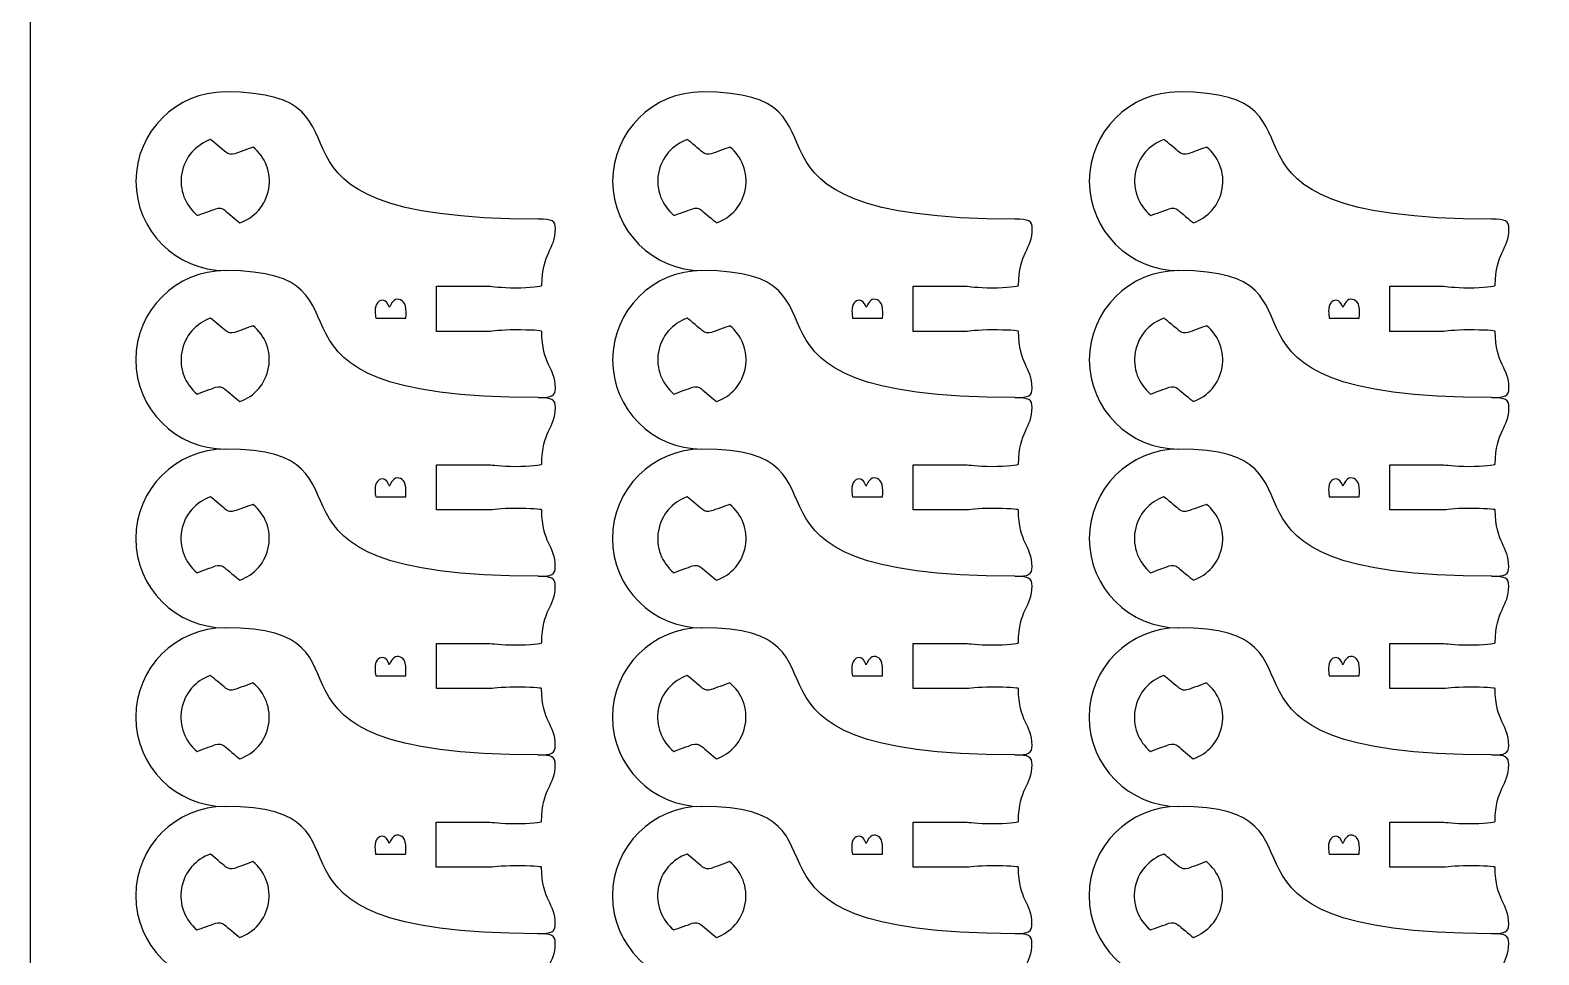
# Model space of a CAD drawing. Extents: x 0 to 300, y 0 to 300.
# Drawn here: x 0 to 100.2, y 53.7 to 115.2 of the extents above; entities that cross this region are included whole.
import ezdxf

# ---------------------------------------------------------------- set-up
doc = ezdxf.new("R2010")
doc.units = 0
doc.header["$MEASUREMENT"] = 0
doc.layers.add('DEFAULT', color=7, linetype='CONTINUOUS')

msp = doc.modelspace()

# ---------------------------------------------------------------- linework, layer by layer
at = {"layer": 'DEFAULT', "color": 1}
for points, knots in [([(295, 0.1), (198.33, 0.1), (101.67, 0.1), (5, 0.1), (2.25, 0.1), (0, 2.35), (0, 5.1), (0, 101.77), (0, 198.43), (0, 295.1), (0, 297.85), (2.25, 300.1), (5, 300.1), (101.67, 300.1), (198.33, 300.1), (295, 300.1), (297.75, 300.1), (300, 297.85), (300, 295.1), (300, 198.43), (300, 101.77), (300, 5.1), (300, 2.35), (297.75, 0.1), (295, 0.1)], [0, 0, 0, 0, 822.047, 822.047, 822.047, 823.047, 823.047, 823.047, 1645.094, 1645.094, 1645.094, 1646.094, 1646.094, 1646.094, 2468.141, 2468.141, 2468.141, 2469.141, 2469.141, 2469.141, 3291.188, 3291.188, 3291.188, 3292.188, 3292.188, 3292.188, 3292.188]), ([(33.75, 90.74), (34.67, 90.74), (34.9, 90.86), (34.9, 91.38), (34.9, 92.77), (33.99, 92.93), (33.99, 95.14), (33.99, 95.2), (33.21, 95.24), (32.25, 95.24), (31.27, 95.24), (30.67, 95.14), (30.49, 95.14), (29.33, 95.14), (28.16, 95.14), (26.99, 95.14), (26.99, 96.15), (26.99, 97.15), (26.99, 98.15), (26.99, 98.15), (29.62, 98.14), (30.49, 98.14), (30.67, 98.14), (31.28, 98.04), (32.25, 98.04), (33.21, 98.04), (33.98, 98.13), (34, 98.19), (34, 100.4), (34.9, 100.56), (34.9, 101.96), (34.9, 102.48), (34.68, 102.6), (33.76, 102.6), (12.48, 102.6), (24.39, 111.05), (12.96, 111.05), (9.69, 111.06), (7.03, 108.39), (7.03, 105.12), (7.02, 101.85), (9.69, 99.18), (12.96, 99.18)], [0, 0, 0, 0, 1, 1, 1, 2, 2, 2, 3, 3, 3, 4, 4, 4, 13.92, 13.92, 13.92, 22.43, 22.43, 22.43, 23.43, 23.43, 23.43, 24.43, 24.43, 24.43, 25.43, 25.43, 25.43, 26.43, 26.43, 26.43, 27.43, 27.43, 27.43, 28.43, 28.43, 28.43, 29.43, 29.43, 29.43, 30.43, 30.43, 30.43, 30.43]), ([(65.43, 90.74), (66.35, 90.74), (66.57, 90.86), (66.57, 91.38), (66.57, 92.77), (65.67, 92.93), (65.67, 95.14), (65.67, 95.2), (64.89, 95.24), (63.92, 95.24), (62.95, 95.24), (62.34, 95.14), (62.17, 95.14), (61, 95.14), (59.83, 95.14), (58.67, 95.14), (58.67, 96.15), (58.67, 97.15), (58.67, 98.15), (58.67, 98.15), (61.29, 98.14), (62.17, 98.14), (62.34, 98.14), (62.95, 98.04), (63.92, 98.04), (64.88, 98.04), (65.66, 98.13), (65.67, 98.19), (65.67, 100.4), (66.58, 100.56), (66.58, 101.96), (66.58, 102.48), (66.35, 102.6), (65.43, 102.6), (44.16, 102.6), (56.06, 111.05), (44.64, 111.05), (41.36, 111.06), (38.7, 108.39), (38.7, 105.12), (38.7, 101.85), (41.36, 99.18), (44.63, 99.18)], [0, 0, 0, 0, 1, 1, 1, 2, 2, 2, 3, 3, 3, 4, 4, 4, 13.92, 13.92, 13.92, 22.43, 22.43, 22.43, 23.43, 23.43, 23.43, 24.43, 24.43, 24.43, 25.43, 25.43, 25.43, 26.43, 26.43, 26.43, 27.43, 27.43, 27.43, 28.43, 28.43, 28.43, 29.43, 29.43, 29.43, 30.43, 30.43, 30.43, 30.43]), ([(97.1, 90.74), (98.02, 90.74), (98.25, 90.86), (98.25, 91.38), (98.25, 92.77), (97.34, 92.93), (97.34, 95.14), (97.34, 95.2), (96.56, 95.24), (95.59, 95.24), (94.62, 95.24), (94.02, 95.14), (93.84, 95.14), (92.67, 95.14), (91.51, 95.14), (90.34, 95.14), (90.34, 96.15), (90.34, 97.15), (90.34, 98.15), (90.34, 98.15), (92.97, 98.14), (93.84, 98.14), (94.02, 98.14), (94.63, 98.04), (95.59, 98.04), (96.55, 98.04), (97.33, 98.13), (97.34, 98.19), (97.34, 100.4), (98.25, 100.56), (98.25, 101.96), (98.25, 102.48), (98.03, 102.6), (97.1, 102.6), (75.83, 102.6), (87.73, 111.05), (76.31, 111.05), (73.04, 111.06), (70.37, 108.39), (70.37, 105.12), (70.37, 101.85), (73.04, 99.18), (76.31, 99.18)], [0, 0, 0, 0, 1, 1, 1, 2, 2, 2, 3, 3, 3, 4, 4, 4, 13.92, 13.92, 13.92, 22.43, 22.43, 22.43, 23.43, 23.43, 23.43, 24.43, 24.43, 24.43, 25.43, 25.43, 25.43, 26.43, 26.43, 26.43, 27.43, 27.43, 27.43, 28.43, 28.43, 28.43, 29.43, 29.43, 29.43, 30.43, 30.43, 30.43, 30.43]), ([(15.85, 104.61), (15.66, 103.53), (14.9, 102.69), (13.93, 102.35), (13.7, 102.54), (13.12, 103.02), (12.93, 103.19), (12.76, 103.33), (12.53, 103.36), (12.33, 103.29), (12.09, 103.2), (11.37, 102.94), (11.1, 102.85), (10.31, 103.5), (9.88, 104.55), (10.07, 105.63), (10.26, 106.71), (11.02, 107.55), (11.99, 107.89), (12.21, 107.7), (12.8, 107.21), (12.99, 107.05), (13.16, 106.91), (13.39, 106.87), (13.59, 106.94), (13.83, 107.03), (14.54, 107.29), (14.81, 107.39), (15.61, 106.74), (16.04, 105.69), (15.85, 104.61)], [1, 1, 1, 1, 2, 2, 2, 3, 3, 3, 4, 4, 4, 5, 5, 5, 6, 6, 6, 7, 7, 7, 8, 8, 8, 9, 9, 9, 10, 10, 10, 11, 11, 11, 11]), ([(47.52, 104.61), (47.33, 103.53), (46.57, 102.69), (45.6, 102.35), (45.38, 102.54), (44.8, 103.02), (44.6, 103.19), (44.44, 103.33), (44.21, 103.36), (44, 103.29), (43.76, 103.2), (43.04, 102.94), (42.77, 102.85), (41.98, 103.5), (41.55, 104.55), (41.74, 105.63), (41.93, 106.71), (42.7, 107.55), (43.67, 107.89), (43.89, 107.7), (44.47, 107.21), (44.67, 107.05), (44.83, 106.91), (45.06, 106.87), (45.27, 106.94), (45.51, 107.03), (46.21, 107.29), (46.49, 107.39), (47.29, 106.74), (47.72, 105.69), (47.52, 104.61)], [1, 1, 1, 1, 2, 2, 2, 3, 3, 3, 4, 4, 4, 5, 5, 5, 6, 6, 6, 7, 7, 7, 8, 8, 8, 9, 9, 9, 10, 10, 10, 11, 11, 11, 11]), ([(79.2, 104.61), (79.01, 103.53), (78.25, 102.69), (77.28, 102.35), (77.05, 102.54), (76.47, 103.02), (76.28, 103.19), (76.11, 103.33), (75.88, 103.36), (75.68, 103.29), (75.44, 103.2), (74.72, 102.94), (74.45, 102.85), (73.66, 103.5), (73.23, 104.55), (73.42, 105.63), (73.61, 106.71), (74.37, 107.55), (75.34, 107.89), (75.56, 107.7), (76.15, 107.21), (76.34, 107.05), (76.51, 106.91), (76.74, 106.87), (76.94, 106.94), (77.18, 107.03), (77.89, 107.29), (78.16, 107.39), (78.96, 106.74), (79.39, 105.69), (79.2, 104.61)], [1, 1, 1, 1, 2, 2, 2, 3, 3, 3, 4, 4, 4, 5, 5, 5, 6, 6, 6, 7, 7, 7, 8, 8, 8, 9, 9, 9, 10, 10, 10, 11, 11, 11, 11]), ([(33.75, 78.87), (34.67, 78.87), (34.89, 78.99), (34.89, 79.51), (34.89, 80.9), (33.99, 81.07), (33.99, 83.28), (33.99, 83.33), (33.21, 83.38), (32.24, 83.38), (31.27, 83.38), (30.66, 83.28), (30.49, 83.28), (29.32, 83.28), (28.16, 83.28), (26.99, 83.28), (26.99, 84.28), (26.99, 85.28), (26.99, 86.28), (26.99, 86.28), (29.61, 86.28), (30.49, 86.28), (30.66, 86.28), (31.28, 86.18), (32.24, 86.17), (33.2, 86.18), (33.98, 86.27), (33.99, 86.33), (33.99, 88.53), (34.9, 88.7), (34.9, 90.09), (34.9, 90.61), (34.67, 90.74), (33.75, 90.74), (12.48, 90.74), (24.38, 99.18), (12.96, 99.18), (9.69, 99.19), (7.02, 96.52), (7.02, 93.25), (7.02, 89.98), (9.69, 87.32), (12.96, 87.32)], [0, 0, 0, 0, 1, 1, 1, 2, 2, 2, 3, 3, 3, 4, 4, 4, 13.92, 13.92, 13.92, 22.43, 22.43, 22.43, 23.43, 23.43, 23.43, 24.43, 24.43, 24.43, 25.43, 25.43, 25.43, 26.43, 26.43, 26.43, 27.43, 27.43, 27.43, 28.43, 28.43, 28.43, 29.43, 29.43, 29.43, 30.43, 30.43, 30.43, 30.43]), ([(65.42, 78.87), (66.34, 78.87), (66.57, 78.99), (66.57, 79.51), (66.57, 80.9), (65.66, 81.07), (65.66, 83.28), (65.66, 83.33), (64.88, 83.38), (63.92, 83.38), (62.94, 83.38), (62.34, 83.28), (62.16, 83.28), (61, 83.28), (59.83, 83.28), (58.66, 83.28), (58.66, 84.28), (58.66, 85.28), (58.66, 86.28), (58.66, 86.28), (61.29, 86.28), (62.16, 86.28), (62.34, 86.28), (62.95, 86.18), (63.92, 86.17), (64.88, 86.18), (65.66, 86.27), (65.67, 86.33), (65.67, 88.53), (66.57, 88.7), (66.57, 90.09), (66.57, 90.61), (66.35, 90.74), (65.43, 90.74), (44.15, 90.74), (56.06, 99.18), (44.63, 99.18), (41.36, 99.19), (38.7, 96.52), (38.7, 93.25), (38.69, 89.98), (41.36, 87.32), (44.63, 87.32)], [0, 0, 0, 0, 1, 1, 1, 2, 2, 2, 3, 3, 3, 4, 4, 4, 13.92, 13.92, 13.92, 22.43, 22.43, 22.43, 23.43, 23.43, 23.43, 24.43, 24.43, 24.43, 25.43, 25.43, 25.43, 26.43, 26.43, 26.43, 27.43, 27.43, 27.43, 28.43, 28.43, 28.43, 29.43, 29.43, 29.43, 30.43, 30.43, 30.43, 30.43]), ([(97.1, 78.87), (98.02, 78.87), (98.24, 78.99), (98.24, 79.51), (98.24, 80.9), (97.34, 81.07), (97.34, 83.28), (97.34, 83.33), (96.56, 83.38), (95.59, 83.38), (94.62, 83.38), (94.01, 83.28), (93.84, 83.28), (92.67, 83.28), (91.5, 83.28), (90.34, 83.28), (90.34, 84.28), (90.34, 85.28), (90.34, 86.28), (90.34, 86.28), (92.96, 86.28), (93.84, 86.28), (94.01, 86.28), (94.62, 86.18), (95.59, 86.17), (96.55, 86.18), (97.33, 86.27), (97.34, 86.33), (97.34, 88.53), (98.25, 88.7), (98.25, 90.09), (98.25, 90.61), (98.02, 90.74), (97.1, 90.74), (75.83, 90.74), (87.73, 99.18), (76.31, 99.18), (73.03, 99.19), (70.37, 96.52), (70.37, 93.25), (70.37, 89.98), (73.03, 87.32), (76.3, 87.32)], [0, 0, 0, 0, 1, 1, 1, 2, 2, 2, 3, 3, 3, 4, 4, 4, 13.92, 13.92, 13.92, 22.43, 22.43, 22.43, 23.43, 23.43, 23.43, 24.43, 24.43, 24.43, 25.43, 25.43, 25.43, 26.43, 26.43, 26.43, 27.43, 27.43, 27.43, 28.43, 28.43, 28.43, 29.43, 29.43, 29.43, 30.43, 30.43, 30.43, 30.43]), ([(15.84, 92.74), (15.65, 91.66), (14.9, 90.82), (13.93, 90.48), (13.7, 90.67), (13.12, 91.15), (12.92, 91.32), (12.76, 91.46), (12.53, 91.5), (12.32, 91.43), (12.08, 91.33), (11.36, 91.08), (11.09, 90.98), (10.3, 91.63), (9.88, 92.68), (10.07, 93.76), (10.26, 94.85), (11.02, 95.68), (11.99, 96.02), (12.21, 95.83), (12.79, 95.35), (12.99, 95.18), (13.15, 95.04), (13.38, 95), (13.59, 95.07), (13.83, 95.16), (14.53, 95.42), (14.81, 95.52), (15.61, 94.87), (16.04, 93.82), (15.84, 92.74)], [1, 1, 1, 1, 2, 2, 2, 3, 3, 3, 4, 4, 4, 5, 5, 5, 6, 6, 6, 7, 7, 7, 8, 8, 8, 9, 9, 9, 10, 10, 10, 11, 11, 11, 11]), ([(47.52, 92.74), (47.33, 91.66), (46.57, 90.82), (45.6, 90.48), (45.37, 90.67), (44.79, 91.15), (44.6, 91.32), (44.43, 91.46), (44.2, 91.5), (44, 91.43), (43.76, 91.33), (43.04, 91.08), (42.77, 90.98), (41.98, 91.63), (41.55, 92.68), (41.74, 93.76), (41.93, 94.85), (42.69, 95.68), (43.66, 96.02), (43.89, 95.83), (44.47, 95.35), (44.66, 95.18), (44.83, 95.04), (45.06, 95), (45.26, 95.07), (45.5, 95.16), (46.21, 95.42), (46.49, 95.52), (47.28, 94.87), (47.71, 93.82), (47.52, 92.74)], [1, 1, 1, 1, 2, 2, 2, 3, 3, 3, 4, 4, 4, 5, 5, 5, 6, 6, 6, 7, 7, 7, 8, 8, 8, 9, 9, 9, 10, 10, 10, 11, 11, 11, 11]), ([(79.19, 92.74), (79, 91.66), (78.24, 90.82), (77.27, 90.48), (77.05, 90.67), (76.47, 91.15), (76.27, 91.32), (76.11, 91.46), (75.88, 91.5), (75.67, 91.43), (75.43, 91.33), (74.71, 91.08), (74.44, 90.98), (73.65, 91.63), (73.22, 92.68), (73.42, 93.76), (73.61, 94.85), (74.37, 95.68), (75.34, 96.02), (75.56, 95.83), (76.14, 95.35), (76.34, 95.18), (76.5, 95.04), (76.73, 95), (76.94, 95.07), (77.18, 95.16), (77.88, 95.42), (78.16, 95.52), (78.96, 94.87), (79.39, 93.82), (79.19, 92.74)], [1, 1, 1, 1, 2, 2, 2, 3, 3, 3, 4, 4, 4, 5, 5, 5, 6, 6, 6, 7, 7, 7, 8, 8, 8, 9, 9, 9, 10, 10, 10, 11, 11, 11, 11]), ([(33.74, 67), (34.67, 67), (34.89, 67.12), (34.89, 67.64), (34.89, 69.04), (33.98, 69.2), (33.98, 71.41), (33.98, 71.46), (33.2, 71.51), (32.24, 71.51), (31.26, 71.51), (30.66, 71.41), (30.48, 71.41), (29.32, 71.41), (28.15, 71.41), (26.99, 71.41), (26.99, 72.41), (26.99, 73.41), (26.99, 74.41), (26.99, 74.41), (29.61, 74.41), (30.48, 74.41), (30.66, 74.41), (31.27, 74.31), (32.24, 74.31), (33.2, 74.31), (33.98, 74.4), (33.99, 74.46), (33.99, 76.67), (34.89, 76.83), (34.89, 78.22), (34.89, 78.74), (34.67, 78.87), (33.75, 78.87), (12.48, 78.87), (24.38, 87.31), (12.96, 87.32), (9.68, 87.32), (7.02, 84.66), (7.02, 81.38), (7.01, 78.11), (9.68, 75.45), (12.95, 75.45)], [0, 0, 0, 0, 1, 1, 1, 2, 2, 2, 3, 3, 3, 4, 4, 4, 13.92, 13.92, 13.92, 22.43, 22.43, 22.43, 23.43, 23.43, 23.43, 24.43, 24.43, 24.43, 25.43, 25.43, 25.43, 26.43, 26.43, 26.43, 27.43, 27.43, 27.43, 28.43, 28.43, 28.43, 29.43, 29.43, 29.43, 30.43, 30.43, 30.43, 30.43]), ([(65.42, 67), (66.34, 67), (66.57, 67.12), (66.57, 67.64), (66.57, 69.04), (65.66, 69.2), (65.66, 71.41), (65.66, 71.46), (64.88, 71.51), (63.91, 71.51), (62.94, 71.51), (62.34, 71.41), (62.16, 71.41), (60.99, 71.41), (59.83, 71.41), (58.66, 71.41), (58.66, 72.41), (58.66, 73.41), (58.66, 74.41), (58.66, 74.41), (61.28, 74.41), (62.16, 74.41), (62.34, 74.41), (62.95, 74.31), (63.91, 74.31), (64.87, 74.31), (65.65, 74.4), (65.66, 74.46), (65.66, 76.67), (66.57, 76.83), (66.57, 78.22), (66.57, 78.74), (66.34, 78.87), (65.42, 78.87), (44.15, 78.87), (56.05, 87.31), (44.63, 87.32), (41.36, 87.32), (38.69, 84.66), (38.69, 81.38), (38.69, 78.11), (41.36, 75.45), (44.63, 75.45)], [0, 0, 0, 0, 1, 1, 1, 2, 2, 2, 3, 3, 3, 4, 4, 4, 13.92, 13.92, 13.92, 22.43, 22.43, 22.43, 23.43, 23.43, 23.43, 24.43, 24.43, 24.43, 25.43, 25.43, 25.43, 26.43, 26.43, 26.43, 27.43, 27.43, 27.43, 28.43, 28.43, 28.43, 29.43, 29.43, 29.43, 30.43, 30.43, 30.43, 30.43]), ([(97.09, 67), (98.01, 67), (98.24, 67.12), (98.24, 67.64), (98.24, 69.04), (97.33, 69.2), (97.33, 71.41), (97.33, 71.46), (96.55, 71.51), (95.59, 71.51), (94.61, 71.51), (94.01, 71.41), (93.83, 71.41), (92.67, 71.41), (91.5, 71.41), (90.33, 71.41), (90.33, 72.41), (90.33, 73.41), (90.33, 74.41), (90.33, 74.41), (92.96, 74.41), (93.83, 74.41), (94.01, 74.41), (94.62, 74.31), (95.59, 74.31), (96.55, 74.31), (97.33, 74.4), (97.34, 74.46), (97.34, 76.67), (98.24, 76.83), (98.24, 78.22), (98.24, 78.74), (98.02, 78.87), (97.1, 78.87), (75.82, 78.87), (87.73, 87.31), (76.3, 87.32), (73.03, 87.32), (70.37, 84.66), (70.37, 81.38), (70.36, 78.11), (73.03, 75.45), (76.3, 75.45)], [0, 0, 0, 0, 1, 1, 1, 2, 2, 2, 3, 3, 3, 4, 4, 4, 13.92, 13.92, 13.92, 22.43, 22.43, 22.43, 23.43, 23.43, 23.43, 24.43, 24.43, 24.43, 25.43, 25.43, 25.43, 26.43, 26.43, 26.43, 27.43, 27.43, 27.43, 28.43, 28.43, 28.43, 29.43, 29.43, 29.43, 30.43, 30.43, 30.43, 30.43]), ([(15.84, 80.87), (15.65, 79.79), (14.89, 78.95), (13.92, 78.61), (13.7, 78.8), (13.11, 79.29), (12.92, 79.45), (12.75, 79.59), (12.52, 79.63), (12.32, 79.56), (12.08, 79.47), (11.36, 79.21), (11.09, 79.11), (10.3, 79.76), (9.87, 80.81), (10.06, 81.89), (10.25, 82.98), (11.02, 83.82), (11.99, 84.15), (12.21, 83.97), (12.79, 83.48), (12.98, 83.31), (13.15, 83.18), (13.38, 83.13), (13.58, 83.21), (13.82, 83.3), (14.53, 83.55), (14.81, 83.65), (15.6, 83.01), (16.04, 81.95), (15.84, 80.87)], [1, 1, 1, 1, 2, 2, 2, 3, 3, 3, 4, 4, 4, 5, 5, 5, 6, 6, 6, 7, 7, 7, 8, 8, 8, 9, 9, 9, 10, 10, 10, 11, 11, 11, 11]), ([(47.52, 80.87), (47.33, 79.79), (46.57, 78.95), (45.6, 78.61), (45.37, 78.8), (44.79, 79.29), (44.59, 79.45), (44.43, 79.59), (44.2, 79.63), (43.99, 79.56), (43.76, 79.47), (43.04, 79.21), (42.76, 79.11), (41.97, 79.76), (41.55, 80.81), (41.74, 81.89), (41.93, 82.98), (42.69, 83.82), (43.66, 84.15), (43.88, 83.97), (44.46, 83.48), (44.66, 83.31), (44.82, 83.18), (45.05, 83.13), (45.26, 83.21), (45.5, 83.3), (46.2, 83.55), (46.48, 83.65), (47.28, 83.01), (47.71, 81.95), (47.52, 80.87)], [1, 1, 1, 1, 2, 2, 2, 3, 3, 3, 4, 4, 4, 5, 5, 5, 6, 6, 6, 7, 7, 7, 8, 8, 8, 9, 9, 9, 10, 10, 10, 11, 11, 11, 11]), ([(79.19, 80.87), (79, 79.79), (78.24, 78.95), (77.27, 78.61), (77.05, 78.8), (76.46, 79.29), (76.27, 79.45), (76.1, 79.59), (75.87, 79.63), (75.67, 79.56), (75.43, 79.47), (74.71, 79.21), (74.44, 79.11), (73.65, 79.76), (73.22, 80.81), (73.41, 81.89), (73.6, 82.98), (74.36, 83.82), (75.33, 84.15), (75.56, 83.97), (76.14, 83.48), (76.33, 83.31), (76.5, 83.18), (76.73, 83.13), (76.93, 83.21), (77.17, 83.3), (77.88, 83.55), (78.16, 83.65), (78.95, 83.01), (79.38, 81.95), (79.19, 80.87)], [1, 1, 1, 1, 2, 2, 2, 3, 3, 3, 4, 4, 4, 5, 5, 5, 6, 6, 6, 7, 7, 7, 8, 8, 8, 9, 9, 9, 10, 10, 10, 11, 11, 11, 11]), ([(33.74, 55.13), (34.66, 55.13), (34.89, 55.26), (34.89, 55.77), (34.89, 57.17), (33.98, 57.33), (33.98, 59.54), (33.98, 59.6), (33.2, 59.64), (32.23, 59.64), (31.26, 59.64), (30.66, 59.54), (30.48, 59.54), (29.31, 59.54), (28.15, 59.54), (26.98, 59.54), (26.98, 60.54), (26.98, 61.54), (26.98, 62.54), (26.98, 62.54), (29.61, 62.54), (30.48, 62.54), (30.66, 62.54), (31.27, 62.44), (32.23, 62.44), (33.19, 62.44), (33.97, 62.53), (33.98, 62.59), (33.98, 64.8), (34.89, 64.96), (34.89, 66.35), (34.89, 66.88), (34.67, 67), (33.74, 67), (12.47, 67), (24.37, 75.45), (12.95, 75.45), (9.68, 75.45), (7.01, 72.79), (7.01, 69.52), (7.01, 66.25), (9.68, 63.58), (12.95, 63.58)], [0, 0, 0, 0, 1, 1, 1, 2, 2, 2, 3, 3, 3, 4, 4, 4, 13.92, 13.92, 13.92, 22.43, 22.43, 22.43, 23.43, 23.43, 23.43, 24.43, 24.43, 24.43, 25.43, 25.43, 25.43, 26.43, 26.43, 26.43, 27.43, 27.43, 27.43, 28.43, 28.43, 28.43, 29.43, 29.43, 29.43, 30.43, 30.43, 30.43, 30.43]), ([(65.42, 55.13), (66.34, 55.13), (66.56, 55.26), (66.56, 55.77), (66.56, 57.17), (65.66, 57.33), (65.66, 59.54), (65.66, 59.6), (64.88, 59.64), (63.91, 59.64), (62.94, 59.64), (62.33, 59.54), (62.16, 59.54), (60.99, 59.54), (59.82, 59.54), (58.66, 59.54), (58.66, 60.54), (58.66, 61.54), (58.66, 62.54), (58.66, 62.54), (61.28, 62.54), (62.16, 62.54), (62.33, 62.54), (62.94, 62.44), (63.91, 62.44), (64.87, 62.44), (65.65, 62.53), (65.66, 62.59), (65.66, 64.8), (66.57, 64.96), (66.57, 66.35), (66.57, 66.88), (66.34, 67), (65.42, 67), (44.15, 67), (56.05, 75.45), (44.63, 75.45), (41.35, 75.45), (38.69, 72.79), (38.69, 69.52), (38.69, 66.25), (41.35, 63.58), (44.62, 63.58)], [0, 0, 0, 0, 1, 1, 1, 2, 2, 2, 3, 3, 3, 4, 4, 4, 13.92, 13.92, 13.92, 22.43, 22.43, 22.43, 23.43, 23.43, 23.43, 24.43, 24.43, 24.43, 25.43, 25.43, 25.43, 26.43, 26.43, 26.43, 27.43, 27.43, 27.43, 28.43, 28.43, 28.43, 29.43, 29.43, 29.43, 30.43, 30.43, 30.43, 30.43]), ([(97.09, 55.13), (98.01, 55.13), (98.24, 55.26), (98.24, 55.77), (98.24, 57.17), (97.33, 57.33), (97.33, 59.54), (97.33, 59.6), (96.55, 59.64), (95.58, 59.64), (94.61, 59.64), (94.01, 59.54), (93.83, 59.54), (92.66, 59.54), (91.5, 59.54), (90.33, 59.54), (90.33, 60.54), (90.33, 61.54), (90.33, 62.54), (90.33, 62.54), (92.96, 62.54), (93.83, 62.54), (94.01, 62.54), (94.62, 62.44), (95.58, 62.44), (96.54, 62.44), (97.32, 62.53), (97.33, 62.59), (97.33, 64.8), (98.24, 64.96), (98.24, 66.35), (98.24, 66.88), (98.01, 67), (97.09, 67), (75.82, 67), (87.72, 75.45), (76.3, 75.45), (73.03, 75.45), (70.36, 72.79), (70.36, 69.52), (70.36, 66.25), (73.03, 63.58), (76.3, 63.58)], [0, 0, 0, 0, 1, 1, 1, 2, 2, 2, 3, 3, 3, 4, 4, 4, 13.92, 13.92, 13.92, 22.43, 22.43, 22.43, 23.43, 23.43, 23.43, 24.43, 24.43, 24.43, 25.43, 25.43, 25.43, 26.43, 26.43, 26.43, 27.43, 27.43, 27.43, 28.43, 28.43, 28.43, 29.43, 29.43, 29.43, 30.43, 30.43, 30.43, 30.43]), ([(15.84, 69), (15.65, 67.92), (14.89, 67.08), (13.92, 66.74), (13.69, 66.93), (13.11, 67.42), (12.92, 67.59), (12.75, 67.72), (12.52, 67.76), (12.32, 67.69), (12.08, 67.6), (11.36, 67.34), (11.09, 67.24), (10.3, 67.89), (9.87, 68.94), (10.06, 70.02), (10.25, 71.11), (11.01, 71.95), (11.98, 72.28), (12.2, 72.1), (12.79, 71.61), (12.98, 71.45), (13.15, 71.31), (13.38, 71.27), (13.58, 71.34), (13.82, 71.43), (14.53, 71.69), (14.8, 71.79), (15.6, 71.14), (16.03, 70.09), (15.84, 69)], [1, 1, 1, 1, 2, 2, 2, 3, 3, 3, 4, 4, 4, 5, 5, 5, 6, 6, 6, 7, 7, 7, 8, 8, 8, 9, 9, 9, 10, 10, 10, 11, 11, 11, 11]), ([(47.51, 69), (47.32, 67.92), (46.56, 67.08), (45.59, 66.74), (45.37, 66.93), (44.79, 67.42), (44.59, 67.59), (44.43, 67.72), (44.2, 67.76), (43.99, 67.69), (43.75, 67.6), (43.03, 67.34), (42.76, 67.24), (41.97, 67.89), (41.54, 68.94), (41.73, 70.02), (41.92, 71.11), (42.69, 71.95), (43.66, 72.28), (43.88, 72.1), (44.46, 71.61), (44.65, 71.45), (44.82, 71.31), (45.05, 71.27), (45.25, 71.34), (45.49, 71.43), (46.2, 71.69), (46.48, 71.79), (47.28, 71.14), (47.71, 70.09), (47.51, 69)], [1, 1, 1, 1, 2, 2, 2, 3, 3, 3, 4, 4, 4, 5, 5, 5, 6, 6, 6, 7, 7, 7, 8, 8, 8, 9, 9, 9, 10, 10, 10, 11, 11, 11, 11]), ([(79.19, 69), (79, 67.92), (78.24, 67.08), (77.27, 66.74), (77.04, 66.93), (76.46, 67.42), (76.27, 67.59), (76.1, 67.72), (75.87, 67.76), (75.67, 67.69), (75.43, 67.6), (74.71, 67.34), (74.43, 67.24), (73.64, 67.89), (73.22, 68.94), (73.41, 70.02), (73.6, 71.11), (74.36, 71.95), (75.33, 72.28), (75.55, 72.1), (76.14, 71.61), (76.33, 71.45), (76.49, 71.31), (76.72, 71.27), (76.93, 71.34), (77.17, 71.43), (77.87, 71.69), (78.15, 71.79), (78.95, 71.14), (79.38, 70.09), (79.19, 69)], [1, 1, 1, 1, 2, 2, 2, 3, 3, 3, 4, 4, 4, 5, 5, 5, 6, 6, 6, 7, 7, 7, 8, 8, 8, 9, 9, 9, 10, 10, 10, 11, 11, 11, 11]), ([(33.74, 43.27), (34.66, 43.27), (34.88, 43.39), (34.88, 43.91), (34.88, 45.3), (33.98, 45.46), (33.98, 47.68), (33.98, 47.73), (33.2, 47.77), (32.23, 47.77), (31.26, 47.77), (30.65, 47.68), (30.48, 47.68), (29.31, 47.68), (28.14, 47.68), (26.98, 47.68), (26.98, 48.68), (26.98, 49.68), (26.98, 50.68), (26.98, 50.68), (29.6, 50.67), (30.48, 50.67), (30.65, 50.67), (31.26, 50.57), (32.23, 50.57), (33.19, 50.57), (33.97, 50.66), (33.98, 50.72), (33.98, 52.93), (34.89, 53.09), (34.89, 54.49), (34.89, 55.01), (34.66, 55.13), (33.74, 55.13), (12.47, 55.13), (24.37, 63.58), (12.95, 63.58), (9.67, 63.59), (7.01, 60.92), (7.01, 57.65), (7.01, 54.38), (9.67, 51.71), (12.94, 51.71)], [0, 0, 0, 0, 1, 1, 1, 2, 2, 2, 3, 3, 3, 4, 4, 4, 13.92, 13.92, 13.92, 22.43, 22.43, 22.43, 23.43, 23.43, 23.43, 24.43, 24.43, 24.43, 25.43, 25.43, 25.43, 26.43, 26.43, 26.43, 27.43, 27.43, 27.43, 28.43, 28.43, 28.43, 29.43, 29.43, 29.43, 30.43, 30.43, 30.43, 30.43]), ([(65.41, 43.27), (66.33, 43.27), (66.56, 43.39), (66.56, 43.91), (66.56, 45.3), (65.65, 45.46), (65.65, 47.68), (65.65, 47.73), (64.87, 47.77), (63.91, 47.77), (62.93, 47.77), (62.33, 47.68), (62.15, 47.68), (60.99, 47.68), (59.82, 47.68), (58.65, 47.68), (58.65, 48.68), (58.65, 49.68), (58.65, 50.68), (58.65, 50.68), (61.28, 50.67), (62.15, 50.67), (62.33, 50.67), (62.94, 50.57), (63.91, 50.57), (64.87, 50.57), (65.64, 50.66), (65.66, 50.72), (65.66, 52.93), (66.56, 53.09), (66.56, 54.49), (66.56, 55.01), (66.34, 55.13), (65.42, 55.13), (44.14, 55.13), (56.05, 63.58), (44.62, 63.58), (41.35, 63.59), (38.69, 60.92), (38.69, 57.65), (38.68, 54.38), (41.35, 51.71), (44.62, 51.71)], [0, 0, 0, 0, 1, 1, 1, 2, 2, 2, 3, 3, 3, 4, 4, 4, 13.92, 13.92, 13.92, 22.43, 22.43, 22.43, 23.43, 23.43, 23.43, 24.43, 24.43, 24.43, 25.43, 25.43, 25.43, 26.43, 26.43, 26.43, 27.43, 27.43, 27.43, 28.43, 28.43, 28.43, 29.43, 29.43, 29.43, 30.43, 30.43, 30.43, 30.43]), ([(97.09, 43.27), (98.01, 43.27), (98.23, 43.39), (98.23, 43.91), (98.23, 45.3), (97.33, 45.46), (97.33, 47.68), (97.33, 47.73), (96.55, 47.77), (95.58, 47.77), (94.61, 47.77), (94, 47.68), (93.83, 47.68), (92.66, 47.68), (91.49, 47.68), (90.33, 47.68), (90.33, 48.68), (90.33, 49.68), (90.33, 50.68), (90.33, 50.68), (92.95, 50.67), (93.83, 50.67), (94, 50.67), (94.61, 50.57), (95.58, 50.57), (96.54, 50.57), (97.32, 50.66), (97.33, 50.72), (97.33, 52.93), (98.24, 53.09), (98.24, 54.49), (98.24, 55.01), (98.01, 55.13), (97.09, 55.13), (75.82, 55.13), (87.72, 63.58), (76.3, 63.58), (73.02, 63.59), (70.36, 60.92), (70.36, 57.65), (70.36, 54.38), (73.02, 51.71), (76.29, 51.71)], [0, 0, 0, 0, 1, 1, 1, 2, 2, 2, 3, 3, 3, 4, 4, 4, 13.92, 13.92, 13.92, 22.43, 22.43, 22.43, 23.43, 23.43, 23.43, 24.43, 24.43, 24.43, 25.43, 25.43, 25.43, 26.43, 26.43, 26.43, 27.43, 27.43, 27.43, 28.43, 28.43, 28.43, 29.43, 29.43, 29.43, 30.43, 30.43, 30.43, 30.43]), ([(15.83, 57.14), (15.64, 56.06), (14.88, 55.22), (13.91, 54.88), (13.69, 55.07), (13.11, 55.55), (12.91, 55.72), (12.75, 55.86), (12.52, 55.89), (12.31, 55.82), (12.07, 55.73), (11.35, 55.48), (11.08, 55.38), (10.29, 56.03), (9.86, 57.08), (10.06, 58.16), (10.25, 59.24), (11.01, 60.08), (11.98, 60.42), (12.2, 60.23), (12.78, 59.74), (12.98, 59.58), (13.14, 59.44), (13.37, 59.4), (13.58, 59.47), (13.82, 59.56), (14.52, 59.82), (14.8, 59.92), (15.6, 59.27), (16.03, 58.22), (15.83, 57.14)], [1, 1, 1, 1, 2, 2, 2, 3, 3, 3, 4, 4, 4, 5, 5, 5, 6, 6, 6, 7, 7, 7, 8, 8, 8, 9, 9, 9, 10, 10, 10, 11, 11, 11, 11]), ([(47.51, 57.14), (47.32, 56.06), (46.56, 55.22), (45.59, 54.88), (45.36, 55.07), (44.78, 55.55), (44.59, 55.72), (44.42, 55.86), (44.19, 55.89), (43.99, 55.82), (43.75, 55.73), (43.03, 55.48), (42.76, 55.38), (41.97, 56.03), (41.54, 57.08), (41.73, 58.16), (41.92, 59.24), (42.68, 60.08), (43.65, 60.42), (43.87, 60.23), (44.46, 59.74), (44.65, 59.58), (44.82, 59.44), (45.05, 59.4), (45.25, 59.47), (45.49, 59.56), (46.2, 59.82), (46.47, 59.92), (47.27, 59.27), (47.7, 58.22), (47.51, 57.14)], [1, 1, 1, 1, 2, 2, 2, 3, 3, 3, 4, 4, 4, 5, 5, 5, 6, 6, 6, 7, 7, 7, 8, 8, 8, 9, 9, 9, 10, 10, 10, 11, 11, 11, 11]), ([(79.18, 57.14), (78.99, 56.06), (78.23, 55.22), (77.26, 54.88), (77.04, 55.07), (76.46, 55.55), (76.26, 55.72), (76.1, 55.86), (75.87, 55.89), (75.66, 55.82), (75.42, 55.73), (74.7, 55.48), (74.43, 55.38), (73.64, 56.03), (73.21, 57.08), (73.4, 58.16), (73.59, 59.24), (74.36, 60.08), (75.33, 60.42), (75.55, 60.23), (76.13, 59.74), (76.33, 59.58), (76.49, 59.44), (76.72, 59.4), (76.93, 59.47), (77.17, 59.56), (77.87, 59.82), (78.15, 59.92), (78.95, 59.27), (79.38, 58.22), (79.18, 57.14)], [1, 1, 1, 1, 2, 2, 2, 3, 3, 3, 4, 4, 4, 5, 5, 5, 6, 6, 6, 7, 7, 7, 8, 8, 8, 9, 9, 9, 10, 10, 10, 11, 11, 11, 11])]:
    msp.add_open_spline(points, degree=3, knots=knots, dxfattribs=at)
at = {"layer": 'DEFAULT', "color": 250}
for points in [[(22.97, 96.01), (22.94, 96.12), (22.92, 96.3), (22.92, 96.48), (22.92, 96.75), (22.97, 96.91), (23.07, 97.04), (23.15, 97.14), (23.27, 97.21), (23.43, 97.21), (23.62, 97.21), (23.79, 96.95), (23.87, 96.74), (23.87, 96.74), (24.08, 97.28), (24.38, 97.28), (24.56, 97.28), (24.69, 97.21), (24.79, 97.11), (24.92, 96.97), (24.98, 96.74), (24.98, 96.41), (24.98, 96.23), (24.97, 96.09), (24.95, 96.01), (24.29, 96.01), (23.63, 96.01), (22.97, 96.01)], [(54.64, 96.01), (54.62, 96.12), (54.6, 96.3), (54.6, 96.48), (54.6, 96.75), (54.64, 96.91), (54.75, 97.04), (54.82, 97.14), (54.94, 97.21), (55.1, 97.21), (55.3, 97.21), (55.47, 96.95), (55.55, 96.74), (55.55, 96.74), (55.76, 97.28), (56.06, 97.28), (56.23, 97.28), (56.36, 97.21), (56.46, 97.11), (56.59, 96.97), (56.65, 96.74), (56.65, 96.41), (56.65, 96.23), (56.64, 96.09), (56.63, 96.01), (55.97, 96.01), (55.3, 96.01), (54.64, 96.01)], [(86.31, 96.01), (86.29, 96.12), (86.27, 96.3), (86.27, 96.48), (86.27, 96.75), (86.32, 96.91), (86.42, 97.04), (86.5, 97.14), (86.62, 97.21), (86.78, 97.21), (86.97, 97.21), (87.14, 96.95), (87.22, 96.74), (87.22, 96.74), (87.43, 97.28), (87.73, 97.28), (87.91, 97.28), (88.04, 97.21), (88.14, 97.11), (88.27, 96.97), (88.33, 96.74), (88.33, 96.41), (88.33, 96.23), (88.31, 96.09), (88.3, 96.01), (87.64, 96.01), (86.98, 96.01), (86.31, 96.01)], [(22.96, 84.14), (22.94, 84.25), (22.92, 84.43), (22.92, 84.62), (22.92, 84.88), (22.96, 85.05), (23.07, 85.17), (23.15, 85.28), (23.26, 85.34), (23.42, 85.34), (23.62, 85.34), (23.79, 85.08), (23.87, 84.87), (23.87, 84.87), (24.08, 85.41), (24.38, 85.41), (24.55, 85.41), (24.69, 85.35), (24.79, 85.24), (24.91, 85.1), (24.97, 84.87), (24.97, 84.54), (24.97, 84.37), (24.96, 84.23), (24.95, 84.14), (24.29, 84.14), (23.62, 84.14), (22.96, 84.14)], [(54.64, 84.14), (54.61, 84.25), (54.59, 84.43), (54.59, 84.62), (54.59, 84.88), (54.64, 85.05), (54.74, 85.17), (54.82, 85.28), (54.94, 85.34), (55.1, 85.34), (55.29, 85.34), (55.46, 85.08), (55.54, 84.87), (55.54, 84.87), (55.76, 85.41), (56.05, 85.41), (56.23, 85.41), (56.36, 85.35), (56.46, 85.24), (56.59, 85.1), (56.65, 84.87), (56.65, 84.54), (56.65, 84.37), (56.64, 84.23), (56.62, 84.14), (55.96, 84.14), (55.3, 84.14), (54.64, 84.14)], [(86.31, 84.14), (86.29, 84.25), (86.27, 84.43), (86.27, 84.62), (86.27, 84.88), (86.31, 85.05), (86.42, 85.17), (86.49, 85.28), (86.61, 85.34), (86.77, 85.34), (86.97, 85.34), (87.14, 85.08), (87.22, 84.87), (87.22, 84.87), (87.43, 85.41), (87.73, 85.41), (87.9, 85.41), (88.04, 85.35), (88.13, 85.24), (88.26, 85.1), (88.32, 84.87), (88.32, 84.54), (88.32, 84.37), (88.31, 84.23), (88.3, 84.14), (87.64, 84.14), (86.97, 84.14), (86.31, 84.14)], [(22.96, 72.27), (22.93, 72.39), (22.92, 72.57), (22.92, 72.75), (22.92, 73.01), (22.96, 73.18), (23.06, 73.3), (23.14, 73.41), (23.26, 73.47), (23.42, 73.47), (23.62, 73.47), (23.79, 73.22), (23.86, 73), (23.86, 73), (24.08, 73.55), (24.38, 73.55), (24.55, 73.55), (24.68, 73.48), (24.78, 73.38), (24.91, 73.24), (24.97, 73.01), (24.97, 72.68), (24.97, 72.5), (24.96, 72.36), (24.95, 72.27), (24.28, 72.27), (23.62, 72.27), (22.96, 72.27)], [(54.63, 72.27), (54.61, 72.39), (54.59, 72.57), (54.59, 72.75), (54.59, 73.01), (54.64, 73.18), (54.74, 73.3), (54.82, 73.41), (54.94, 73.47), (55.09, 73.47), (55.29, 73.47), (55.46, 73.22), (55.54, 73), (55.54, 73), (55.75, 73.55), (56.05, 73.55), (56.23, 73.55), (56.36, 73.48), (56.46, 73.38), (56.58, 73.24), (56.64, 73.01), (56.64, 72.68), (56.64, 72.5), (56.63, 72.36), (56.62, 72.27), (55.96, 72.27), (55.3, 72.27), (54.63, 72.27)], [(86.31, 72.27), (86.28, 72.39), (86.27, 72.57), (86.27, 72.75), (86.27, 73.01), (86.31, 73.18), (86.41, 73.3), (86.49, 73.41), (86.61, 73.47), (86.77, 73.47), (86.96, 73.47), (87.14, 73.22), (87.21, 73), (87.21, 73), (87.43, 73.55), (87.73, 73.55), (87.9, 73.55), (88.03, 73.48), (88.13, 73.38), (88.26, 73.24), (88.32, 73.01), (88.32, 72.68), (88.32, 72.5), (88.31, 72.36), (88.3, 72.27), (87.63, 72.27), (86.97, 72.27), (86.31, 72.27)], [(22.95, 60.41), (22.93, 60.52), (22.91, 60.7), (22.91, 60.88), (22.91, 61.14), (22.96, 61.31), (23.06, 61.44), (23.14, 61.54), (23.26, 61.6), (23.42, 61.6), (23.61, 61.6), (23.78, 61.35), (23.86, 61.13), (23.86, 61.13), (24.07, 61.68), (24.37, 61.68), (24.55, 61.68), (24.68, 61.61), (24.78, 61.51), (24.91, 61.37), (24.97, 61.14), (24.97, 60.81), (24.97, 60.63), (24.95, 60.49), (24.94, 60.41), (24.28, 60.41), (23.62, 60.41), (22.95, 60.41)], [(54.63, 60.41), (54.61, 60.52), (54.59, 60.7), (54.59, 60.88), (54.59, 61.14), (54.63, 61.31), (54.73, 61.44), (54.81, 61.54), (54.93, 61.6), (55.09, 61.6), (55.29, 61.6), (55.46, 61.35), (55.54, 61.13), (55.54, 61.13), (55.75, 61.68), (56.05, 61.68), (56.22, 61.68), (56.35, 61.61), (56.45, 61.51), (56.58, 61.37), (56.64, 61.14), (56.64, 60.81), (56.64, 60.63), (56.63, 60.49), (56.62, 60.41), (55.95, 60.41), (55.29, 60.41), (54.63, 60.41)], [(86.3, 60.41), (86.28, 60.52), (86.26, 60.7), (86.26, 60.88), (86.26, 61.14), (86.31, 61.31), (86.41, 61.44), (86.49, 61.54), (86.61, 61.6), (86.77, 61.6), (86.96, 61.6), (87.13, 61.35), (87.21, 61.13), (87.21, 61.13), (87.42, 61.68), (87.72, 61.68), (87.9, 61.68), (88.03, 61.61), (88.13, 61.51), (88.26, 61.37), (88.32, 61.14), (88.32, 60.81), (88.32, 60.63), (88.3, 60.49), (88.29, 60.41), (87.63, 60.41), (86.97, 60.41), (86.3, 60.41)]]:
    msp.add_open_spline(points, degree=3, knots=[5.635, 5.635, 5.635, 5.635, 6.635, 6.635, 6.635, 7.635, 7.635, 7.635, 8.635, 8.635, 8.635, 9.635, 9.635, 9.635, 10.635, 10.635, 10.635, 11.635, 11.635, 11.635, 12.635, 12.635, 12.635, 13.635, 13.635, 13.635, 19.27, 19.27, 19.27, 19.27], dxfattribs=at)

doc.saveas('drawing.dxf')
